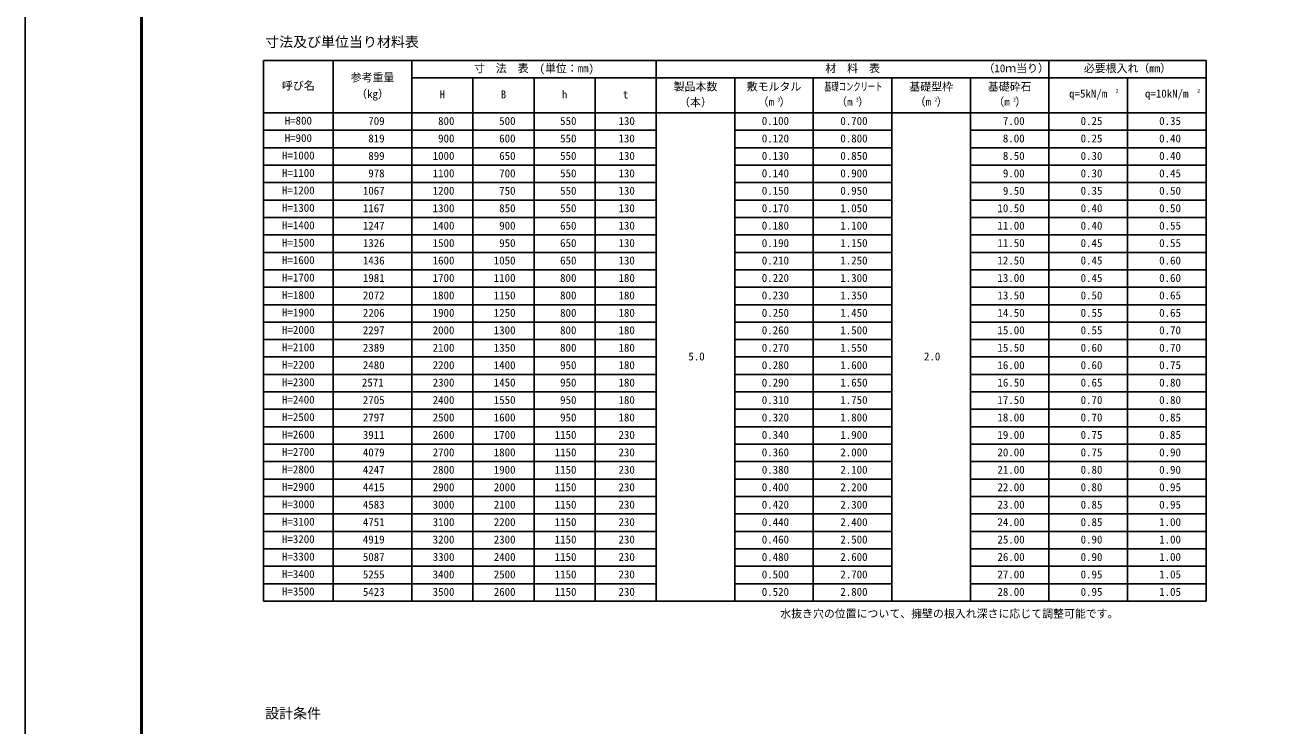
# Model space of a CAD drawing. Units: millimetres, scale not verified. Extents: x -67200 to 67200, y -23760 to 23760.
# Drawn here: x -67200 to -49816, y -11258 to -1618 of the extents above; entities that cross this region are included whole.
import ezdxf
from ezdxf.enums import TextEntityAlignment as Align

# ---------------------------------------------------------------- set-up
doc = ezdxf.new("R2010")
doc.units = ezdxf.units.MM
doc.header["$LTSCALE"] = 80
for name, color, linetype, lineweight in [('0-2_Defpoints', 5, 'Continuous', 25), ('0-4_HYO', 3, 'Continuous', 25), ('0-5_HYO2', 4, 'Continuous', 25), ('0-8_TXT', 7, 'Continuous', 25), ('0-9_WAKU', 3, 'Continuous', 25)]:
    doc.layers.add(name, color=color, linetype=linetype, lineweight=lineweight)
doc.styles.add('ＭＳ ゴシック', font='')
doc.styles.get('ＭＳ ゴシック').set_extended_font_data('MS Gothic')

msp = doc.modelspace()

# ---------------------------------------------------------------- linework, layer by layer
at = {"layer": '0-2_Defpoints'}
msp.add_lwpolyline([(-67200, -23760), (0, -23760), (0, 23760), (-67200, 23760)], close=True, dxfattribs=at)
at = {"layer": '0-4_HYO'}
for p, q in [((-63925.69, -2103.74), (-50965.69, -2103.74)), ((-63925.69, -2103.74), (-63925.69, -9543.74)), ((-62965.69, -2103.74), (-62965.69, -9543.74)), ((-61885.69, -2103.74), (-61885.69, -9543.74)), ((-58525.69, -2103.74), (-58525.69, -9543.74)), ((-53125.69, -2103.74), (-53125.69, -9543.74)), ((-50965.69, -2103.74), (-50965.69, -9543.74)), ((-61885.69, -2343.74), (-50965.69, -2343.74)), ((-61045.69, -2343.74), (-61045.69, -9543.74)), ((-60205.69, -2343.74), (-60205.69, -9543.74)), ((-59365.69, -2343.74), (-59365.69, -9543.74)), ((-57445.69, -2343.74), (-57445.69, -9543.74)), ((-56365.69, -2343.74), (-56365.69, -9543.74)), ((-55285.69, -2343.74), (-55285.69, -9543.74)), ((-54205.69, -2343.74), (-54205.69, -9543.74)), ((-52045.69, -2343.74), (-52045.69, -9543.74)), ((-63925.69, -2823.74), (-50965.69, -2823.74)), ((-63925.69, -7143.74), (-58525.69, -7143.74)), ((-57445.69, -7143.74), (-55285.69, -7143.74)), ((-54205.69, -7143.74), (-50965.69, -7143.74)), ((-63925.69, -9543.74), (-50965.69, -9543.74))]:
    msp.add_line(p, q, dxfattribs=at)
at = {"layer": '0-5_HYO2'}
for p, q in [((-63925.69, -3063.74), (-58525.69, -3063.74)), ((-57445.69, -3063.74), (-55285.69, -3063.74)), ((-54205.69, -3063.74), (-50965.69, -3063.74)), ((-63925.69, -3303.74), (-58525.69, -3303.74)), ((-57445.69, -3303.74), (-55285.69, -3303.74)), ((-54205.69, -3303.74), (-50965.69, -3303.74)), ((-63925.69, -3543.74), (-58525.69, -3543.74)), ((-57445.69, -3543.74), (-55285.69, -3543.74)), ((-54205.69, -3543.74), (-50965.69, -3543.74)), ((-63925.69, -3783.74), (-58525.69, -3783.74)), ((-57445.69, -3783.74), (-55285.69, -3783.74)), ((-54205.69, -3783.74), (-50965.69, -3783.74)), ((-63925.69, -4023.74), (-58525.69, -4023.74)), ((-57445.69, -4023.74), (-55285.69, -4023.74)), ((-54205.69, -4023.74), (-50965.69, -4023.74)), ((-63925.69, -4263.74), (-58525.69, -4263.74)), ((-57445.69, -4263.74), (-55285.69, -4263.74)), ((-54205.69, -4263.74), (-50965.69, -4263.74)), ((-63925.69, -4503.74), (-58525.69, -4503.74)), ((-57445.69, -4503.74), (-55285.69, -4503.74)), ((-54205.69, -4503.74), (-50965.69, -4503.74)), ((-63925.69, -4743.74), (-58525.69, -4743.74)), ((-57445.69, -4743.74), (-55285.69, -4743.74)), ((-54205.69, -4743.74), (-50965.69, -4743.74)), ((-63925.69, -4983.74), (-58525.69, -4983.74)), ((-57445.69, -4983.74), (-55285.69, -4983.74)), ((-54205.69, -4983.74), (-50965.69, -4983.74)), ((-63925.69, -5223.74), (-58525.69, -5223.74)), ((-57445.69, -5223.74), (-55285.69, -5223.74)), ((-54205.69, -5223.74), (-50965.69, -5223.74)), ((-63925.69, -5463.74), (-58525.69, -5463.74)), ((-57445.69, -5463.74), (-55285.69, -5463.74)), ((-54205.69, -5463.74), (-50965.69, -5463.74)), ((-63925.69, -5703.74), (-58525.69, -5703.74)), ((-57445.69, -5703.74), (-55285.69, -5703.74)), ((-54205.69, -5703.74), (-50965.69, -5703.74)), ((-63925.69, -5943.74), (-58525.69, -5943.74)), ((-57445.69, -5943.74), (-55285.69, -5943.74)), ((-54205.69, -5943.74), (-50965.69, -5943.74)), ((-63925.69, -6183.74), (-58525.69, -6183.74)), ((-57445.69, -6183.74), (-55285.69, -6183.74)), ((-54205.69, -6183.74), (-50965.69, -6183.74)), ((-63925.69, -6423.74), (-58525.69, -6423.74)), ((-57445.69, -6423.74), (-55285.69, -6423.74)), ((-54205.69, -6423.74), (-50965.69, -6423.74)), ((-63925.69, -6663.74), (-58525.69, -6663.74)), ((-57445.69, -6663.74), (-55285.69, -6663.74)), ((-54205.69, -6663.74), (-50965.69, -6663.74)), ((-63925.69, -6903.74), (-58525.69, -6903.74)), ((-57445.69, -6903.74), (-55285.69, -6903.74)), ((-54205.69, -6903.74), (-50965.69, -6903.74)), ((-63925.69, -7383.74), (-58525.69, -7383.74)), ((-57445.69, -7383.74), (-55285.69, -7383.74)), ((-54205.69, -7383.74), (-50965.69, -7383.74)), ((-63925.69, -7623.74), (-58525.69, -7623.74)), ((-57445.69, -7623.74), (-55285.69, -7623.74)), ((-54205.69, -7623.74), (-50965.69, -7623.74)), ((-63925.69, -7863.74), (-58525.69, -7863.74)), ((-57445.69, -7863.74), (-55285.69, -7863.74)), ((-54205.69, -7863.74), (-50965.69, -7863.74)), ((-63925.69, -8103.74), (-58525.69, -8103.74)), ((-57445.69, -8103.74), (-55285.69, -8103.74)), ((-54205.69, -8103.74), (-50965.69, -8103.74)), ((-63925.69, -8343.74), (-58525.69, -8343.74)), ((-57445.69, -8343.74), (-55285.69, -8343.74)), ((-54205.69, -8343.74), (-50965.69, -8343.74)), ((-63925.69, -8583.74), (-58525.69, -8583.74)), ((-57445.69, -8583.74), (-55285.69, -8583.74)), ((-54205.69, -8583.74), (-50965.69, -8583.74)), ((-63925.69, -8823.74), (-58525.69, -8823.74)), ((-57445.69, -8823.74), (-55285.69, -8823.74)), ((-54205.69, -8823.74), (-50965.69, -8823.74)), ((-63925.69, -9063.74), (-58525.69, -9063.74)), ((-57445.69, -9063.74), (-55285.69, -9063.74)), ((-54205.69, -9063.74), (-50965.69, -9063.74)), ((-63925.69, -9303.74), (-58525.69, -9303.74)), ((-57445.69, -9303.74), (-55285.69, -9303.74)), ((-54205.69, -9303.74), (-50965.69, -9303.74))]:
    msp.add_line(p, q, dxfattribs=at)
at = {"layer": '0-9_WAKU', "lineweight": 50}
msp.add_lwpolyline([(-65600, -22160), (-1600, -22160), (-1600, 22160), (-65600, 22160)], close=True, dxfattribs=at)

# ---------------------------------------------------------------- texts
at = {"layer": '0-8_TXT', "style": 'ＭＳ ゴシック'}
for s, height, p in [('寸法及び単位当り材料表', 140.8, (-63901.69, -1959.74)), ('寸\u3000法\u3000表\u3000(単位：㎜)', 110, (-61030.69, -2298.74)), ('材\u3000料\u3000表', 110, (-56200.69, -2298.74)), ('（', 110, (-54025.69, -2298.74)), ('1', 110, (-53875.69, -2298.74)), ('0', 110, (-53800.69, -2298.74)), ('ｍ', 110, (-53725.69, -2298.74)), ('当', 110, (-53575.69, -2298.74)), ('り', 110, (-53425.69, -2298.74)), ('）', 110, (-53275.69, -2298.74)), ('必要根入れ（mm）', 110, (-52645.69, -2298.74)), ('呼び名', 110, (-63670.69, -2538.74)), ('参考重量', 110, (-62725.69, -2424.74)), ('製品本数', 110, (-58285.69, -2550.74)), ('敷モルタル', 110, (-57280.69, -2550.74)), ('基礎型枠', 110, (-55045.69, -2550.74)), ('基礎砕石', 110, (-53965.69, -2550.74)), ('（kg）', 110, (-62650.69, -2652.74)), ('H', 110, (-61503.19, -2658.74)), ('B', 110, (-60663.19, -2658.74)), ('h', 110, (-59823.19, -2658.74)), ('t', 110, (-58983.19, -2658.74)), ('（本）', 110, (-58210.69, -2766.74)), ('（m ）', 110, (-57130.69, -2760.14)), ('（m ）', 110, (-56050.69, -2760.14)), ('（m ）', 110, (-54970.69, -2760.14)), ('（m ）', 110, (-53890.69, -2760.14)), ('q=5kN/m', 110, (-52848.19, -2646.74)), ('2', 52.79, (-52208.98, -2563.42)), ('q=10kN/m', 110, (-51805.69, -2646.74)), ('2', 52.79, (-51087.33, -2563.42)), ('3', 52.79, (-56861.45, -2683.42)), ('3', 52.79, (-55781.45, -2683.42)), ('2', 52.79, (-54701.45, -2683.42)), ('2', 52.79, (-53621.45, -2683.42)), ('H=800', 110, (-63633.19, -3018.74)), (' 709', 110, (-62558.96, -3024.08)), (' 800', 110, (-61598.96, -3024.08)), (' 500', 110, (-60758.96, -3024.08)), (' 550', 110, (-59921.49, -3023.7)), ('130', 110, (-59043.99, -3023.7)), ('0.100', 110, (-57073.93, -3023.7)), ('0.700', 110, (-55993.93, -3023.7)), (' 7.00', 110, (-53833.93, -3024.08)), ('0.25', 110, (-52690.16, -3023.7)), ('0.35', 110, (-51610.16, -3023.7)), ('H=900', 110, (-63633.19, -3258.74)), (' 819', 110, (-62558.96, -3264.08)), (' 900', 110, (-61598.96, -3264.08)), (' 600', 110, (-60758.96, -3264.08)), (' 550', 110, (-59921.49, -3263.7)), ('130', 110, (-59043.99, -3263.7)), ('0.120', 110, (-57073.93, -3263.7)), ('0.800', 110, (-55993.93, -3263.7)), (' 8.00', 110, (-53833.93, -3264.08)), ('0.25', 110, (-52690.16, -3263.7)), ('0.40', 110, (-51610.16, -3263.7)), ('H=1000', 110, (-63670.69, -3498.74)), (' 899', 110, (-62558.96, -3504.08)), ('1000', 110, (-61598.96, -3503.7)), (' 650', 110, (-60758.96, -3504.08)), (' 550', 110, (-59921.49, -3503.7)), ('130', 110, (-59043.99, -3503.7)), ('0.130', 110, (-57073.93, -3503.7)), ('0.850', 110, (-55993.93, -3503.7)), (' 8.50', 110, (-53833.93, -3504.08)), ('0.30', 110, (-52690.16, -3503.7)), ('0.40', 110, (-51610.16, -3503.7)), ('H=1100', 110, (-63670.69, -3738.74)), (' 978', 110, (-62558.96, -3744.08)), ('1100', 110, (-61598.96, -3743.7)), (' 700', 110, (-60758.96, -3744.08)), (' 550', 110, (-59921.49, -3743.7)), ('130', 110, (-59043.99, -3743.7)), ('0.140', 110, (-57073.93, -3743.7)), ('0.900', 110, (-55993.93, -3743.7)), (' 9.00', 110, (-53833.93, -3744.08)), ('0.30', 110, (-52690.16, -3743.7)), ('0.45', 110, (-51610.16, -3743.7)), ('H=1200', 110, (-63670.69, -3978.74)), ('1067', 110, (-62558.96, -3983.7)), ('1200', 110, (-61598.96, -3983.7)), (' 750', 110, (-60758.96, -3984.08)), (' 550', 110, (-59921.49, -3983.7)), ('130', 110, (-59043.99, -3983.7)), ('0.150', 110, (-57073.93, -3983.7)), ('0.950', 110, (-55993.93, -3983.7)), (' 9.50', 110, (-53833.93, -3984.08)), ('0.35', 110, (-52690.16, -3983.7)), ('0.50', 110, (-51610.16, -3983.7)), ('H=1300', 110, (-63670.69, -4218.74)), ('1167', 110, (-62558.96, -4223.7)), ('1300', 110, (-61598.96, -4223.7)), (' 850', 110, (-60758.96, -4224.08)), (' 550', 110, (-59921.49, -4223.7)), ('130', 110, (-59043.99, -4223.7)), ('0.170', 110, (-57073.93, -4223.7)), ('1.050', 110, (-55993.93, -4223.7)), ('10.50', 110, (-53833.93, -4223.7)), ('0.40', 110, (-52690.16, -4223.7)), ('0.50', 110, (-51610.16, -4223.7)), ('H=1400', 110, (-63670.69, -4458.74)), ('1247', 110, (-62558.96, -4463.7)), ('1400', 110, (-61598.96, -4463.7)), (' 900', 110, (-60758.96, -4464.08)), (' 650', 110, (-59921.49, -4463.7)), ('130', 110, (-59043.99, -4463.7)), ('0.180', 110, (-57073.93, -4463.7)), ('1.100', 110, (-55993.93, -4463.7)), ('11.00', 110, (-53833.93, -4463.7)), ('0.40', 110, (-52690.16, -4463.7)), ('0.55', 110, (-51610.16, -4463.7)), ('H=1500', 110, (-63670.69, -4698.74)), ('1326', 110, (-62558.96, -4703.7)), ('1500', 110, (-61598.96, -4703.7)), (' 950', 110, (-60758.96, -4704.08)), (' 650', 110, (-59921.49, -4703.7)), ('130', 110, (-59043.99, -4703.7)), ('0.190', 110, (-57073.93, -4703.7)), ('1.150', 110, (-55993.93, -4703.7)), ('11.50', 110, (-53833.93, -4703.7)), ('0.45', 110, (-52690.16, -4703.7)), ('0.55', 110, (-51610.16, -4703.7)), ('H=1600', 110, (-63670.69, -4938.74)), ('1436', 110, (-62558.96, -4943.7)), ('1600', 110, (-61598.96, -4943.7)), ('1050', 110, (-60758.96, -4943.7)), (' 650', 110, (-59921.49, -4943.7)), ('130', 110, (-59043.99, -4943.7)), ('0.210', 110, (-57073.93, -4943.7)), ('1.250', 110, (-55993.93, -4943.7)), ('12.50', 110, (-53833.93, -4943.7)), ('0.45', 110, (-52690.16, -4943.7)), ('0.60', 110, (-51610.16, -4943.7)), ('H=1700', 110, (-63670.69, -5178.74)), ('1981', 110, (-62558.96, -5183.7)), ('1700', 110, (-61598.96, -5183.7)), ('1100', 110, (-60758.96, -5183.7)), (' 800', 110, (-59921.49, -5183.7)), ('180', 110, (-59043.99, -5183.7)), ('0.220', 110, (-57073.93, -5183.7)), ('1.300', 110, (-55993.93, -5183.7)), ('13.00', 110, (-53833.93, -5183.7)), ('0.45', 110, (-52690.16, -5183.7)), ('0.60', 110, (-51610.16, -5183.7)), ('H=1800', 110, (-63670.69, -5418.74)), ('2072', 110, (-62558.96, -5423.7)), ('1800', 110, (-61598.96, -5423.7)), ('1150', 110, (-60758.96, -5423.7)), (' 800', 110, (-59921.49, -5423.7)), ('180', 110, (-59043.99, -5423.7)), ('0.230', 110, (-57073.93, -5423.7)), ('1.350', 110, (-55993.93, -5423.7)), ('13.50', 110, (-53833.93, -5423.7)), ('0.50', 110, (-52690.16, -5423.7)), ('0.65', 110, (-51610.16, -5423.7)), ('H=1900', 110, (-63670.69, -5658.74)), ('2206', 110, (-62558.96, -5663.7)), ('1900', 110, (-61598.96, -5663.7)), ('1250', 110, (-60758.96, -5663.7)), (' 800', 110, (-59921.49, -5663.7)), ('180', 110, (-59043.99, -5663.7)), ('0.250', 110, (-57073.93, -5663.7)), ('1.450', 110, (-55993.93, -5663.7)), ('14.50', 110, (-53833.93, -5663.7)), ('0.55', 110, (-52690.16, -5663.7)), ('0.65', 110, (-51610.16, -5663.7)), ('H=2000', 110, (-63670.69, -5898.74)), ('2297', 110, (-62558.96, -5903.7)), ('2000', 110, (-61598.96, -5903.7)), ('1300', 110, (-60758.96, -5903.7)), (' 800', 110, (-59921.49, -5903.7)), ('180', 110, (-59043.99, -5903.7)), ('0.260', 110, (-57073.93, -5903.7)), ('1.500', 110, (-55993.93, -5903.7)), ('15.00', 110, (-53833.93, -5903.7)), ('0.55', 110, (-52690.16, -5903.7)), ('0.70', 110, (-51610.16, -5903.7)), ('H=2100', 110, (-63670.69, -6138.74)), ('2389', 110, (-62558.96, -6143.7)), ('2100', 110, (-61598.96, -6143.7)), ('1350', 110, (-60758.96, -6143.7)), (' 800', 110, (-59921.49, -6143.7)), ('180', 110, (-59043.99, -6143.7)), ('0.270', 110, (-57073.93, -6143.7)), ('1.550', 110, (-55993.93, -6143.7)), ('15.50', 110, (-53833.93, -6143.7)), ('0.60', 110, (-52690.16, -6143.7)), ('0.70', 110, (-51610.16, -6143.7)), ('H=2200', 110, (-63670.69, -6378.74)), ('2480', 110, (-62558.96, -6383.7)), ('2200', 110, (-61598.96, -6383.7)), ('1400', 110, (-60758.96, -6383.7)), (' 950', 110, (-59921.49, -6383.7)), ('180', 110, (-59043.99, -6383.7)), ('5.0', 110, (-58083.99, -6263.7)), ('0.280', 110, (-57073.93, -6383.7)), ('1.600', 110, (-55993.93, -6383.7)), ('2.0', 110, (-54843.99, -6263.7)), ('16.00', 110, (-53833.93, -6383.7)), ('0.60', 110, (-52690.16, -6383.7)), ('0.75', 110, (-51610.16, -6383.7)), ('H=2300', 110, (-63670.69, -6618.74)), ('2571', 110, (-62572.47, -6623.7)), ('2300', 110, (-61598.96, -6623.7)), ('1450', 110, (-60758.96, -6623.7)), (' 950', 110, (-59921.49, -6623.7)), ('180', 110, (-59043.99, -6623.7)), ('0.290', 110, (-57073.93, -6623.7)), ('1.650', 110, (-55993.93, -6623.7)), ('16.50', 110, (-53833.93, -6623.7)), ('0.65', 110, (-52690.16, -6623.7)), ('0.80', 110, (-51610.16, -6623.7)), ('H=2400', 110, (-63670.69, -6858.74)), ('2705', 110, (-62558.96, -6863.7)), ('2400', 110, (-61598.96, -6863.7)), ('1550', 110, (-60758.96, -6863.7)), (' 950', 110, (-59921.49, -6863.7)), ('180', 110, (-59043.99, -6863.7)), ('0.310', 110, (-57073.93, -6863.7)), ('1.750', 110, (-55993.93, -6863.7)), ('17.50', 110, (-53833.93, -6863.7)), ('0.70', 110, (-52690.16, -6863.7)), ('0.80', 110, (-51610.16, -6863.7)), ('H=2500', 110, (-63670.69, -7098.74)), ('2797', 110, (-62558.96, -7103.7)), ('2500', 110, (-61598.96, -7103.7)), ('1600', 110, (-60758.96, -7103.7)), (' 950', 110, (-59921.49, -7103.7)), ('180', 110, (-59043.99, -7103.7)), ('0.320', 110, (-57073.93, -7103.7)), ('1.800', 110, (-55993.93, -7103.7)), ('18.00', 110, (-53833.93, -7103.7)), ('0.70', 110, (-52690.16, -7103.7)), ('0.85', 110, (-51610.16, -7103.7)), ('H=2600', 110, (-63670.69, -7338.74)), ('3911', 110, (-62558.96, -7343.7)), ('2600', 110, (-61598.96, -7343.7)), ('1700', 110, (-60758.96, -7343.7)), ('1150', 110, (-59921.49, -7343.7)), ('230', 110, (-59043.99, -7343.7)), ('0.340', 110, (-57073.93, -7343.7)), ('1.900', 110, (-55993.93, -7343.7)), ('19.00', 110, (-53833.93, -7343.7)), ('0.75', 110, (-52690.16, -7343.7)), ('0.85', 110, (-51610.16, -7343.7)), ('H=2700', 110, (-63670.69, -7578.74)), ('4079', 110, (-62558.96, -7583.7)), ('2700', 110, (-61598.96, -7583.7)), ('1800', 110, (-60758.96, -7583.7)), ('1150', 110, (-59921.49, -7583.7)), ('230', 110, (-59043.99, -7583.7)), ('0.360', 110, (-57073.93, -7583.7)), ('2.000', 110, (-55993.93, -7583.7)), ('20.00', 110, (-53833.93, -7583.7)), ('0.75', 110, (-52690.16, -7583.7)), ('0.90', 110, (-51610.16, -7583.7)), ('H=2800', 110, (-63670.69, -7818.74)), ('4247', 110, (-62558.96, -7823.7)), ('2800', 110, (-61598.96, -7823.7)), ('1900', 110, (-60758.96, -7823.7)), ('1150', 110, (-59921.49, -7823.7)), ('230', 110, (-59043.99, -7823.7)), ('0.380', 110, (-57073.93, -7823.7)), ('2.100', 110, (-55993.93, -7823.7)), ('21.00', 110, (-53833.93, -7823.7)), ('0.80', 110, (-52690.16, -7823.7)), ('0.90', 110, (-51610.16, -7823.7)), ('H=2900', 110, (-63670.69, -8058.74)), ('4415', 110, (-62558.96, -8063.7)), ('2900', 110, (-61598.96, -8063.7)), ('2000', 110, (-60758.96, -8063.7)), ('1150', 110, (-59921.49, -8063.7)), ('230', 110, (-59043.99, -8063.7)), ('0.400', 110, (-57073.93, -8063.7)), ('2.200', 110, (-55993.93, -8063.7)), ('22.00', 110, (-53833.93, -8063.7)), ('0.80', 110, (-52690.16, -8063.7)), ('0.95', 110, (-51610.16, -8063.7)), ('H=3000', 110, (-63670.69, -8298.74)), ('4583', 110, (-62558.96, -8303.7)), ('3000', 110, (-61598.96, -8303.7)), ('2100', 110, (-60758.96, -8303.7)), ('1150', 110, (-59921.49, -8303.7)), ('230', 110, (-59043.99, -8303.7)), ('0.420', 110, (-57073.93, -8303.7)), ('2.300', 110, (-55993.93, -8303.7)), ('23.00', 110, (-53833.93, -8303.7)), ('0.85', 110, (-52690.16, -8303.7)), ('0.95', 110, (-51610.16, -8303.7)), ('H=3100', 110, (-63670.69, -8538.74)), ('4751', 110, (-62558.96, -8543.7)), ('3100', 110, (-61598.96, -8543.7)), ('2200', 110, (-60758.96, -8543.7)), ('1150', 110, (-59921.49, -8543.7)), ('230', 110, (-59043.99, -8543.7)), ('0.440', 110, (-57073.93, -8543.7)), ('2.400', 110, (-55993.93, -8543.7)), ('24.00', 110, (-53833.93, -8543.7)), ('0.85', 110, (-52690.16, -8543.7)), ('1.00', 110, (-51610.16, -8543.7)), ('H=3200', 110, (-63670.69, -8778.74)), ('4919', 110, (-62558.96, -8783.7)), ('3200', 110, (-61598.96, -8783.7)), ('2300', 110, (-60758.96, -8783.7)), ('1150', 110, (-59921.49, -8783.7)), ('230', 110, (-59043.99, -8783.7)), ('0.460', 110, (-57073.93, -8783.7)), ('2.500', 110, (-55993.93, -8783.7)), ('25.00', 110, (-53833.93, -8783.7)), ('0.90', 110, (-52690.16, -8783.7)), ('1.00', 110, (-51610.16, -8783.7)), ('H=3300', 110, (-63670.69, -9018.74)), ('5087', 110, (-62558.96, -9023.7)), ('3300', 110, (-61598.96, -9023.7)), ('2400', 110, (-60758.96, -9023.7)), ('1150', 110, (-59921.49, -9023.7)), ('230', 110, (-59043.99, -9023.7)), ('0.480', 110, (-57073.93, -9023.7)), ('2.600', 110, (-55993.93, -9023.7)), ('26.00', 110, (-53833.93, -9023.7)), ('0.90', 110, (-52690.16, -9023.7)), ('1.00', 110, (-51610.16, -9023.7)), ('H=3400', 110, (-63670.69, -9258.74)), ('5255', 110, (-62558.96, -9263.7)), ('3400', 110, (-61598.96, -9263.7)), ('2500', 110, (-60758.96, -9263.7)), ('1150', 110, (-59921.49, -9263.7)), ('230', 110, (-59043.99, -9263.7)), ('0.500', 110, (-57073.93, -9263.7)), ('2.700', 110, (-55993.93, -9263.7)), ('27.00', 110, (-53833.93, -9263.7)), ('0.95', 110, (-52690.16, -9263.7)), ('1.05', 110, (-51610.16, -9263.7)), ('H=3500', 110, (-63670.69, -9498.74)), ('5423', 110, (-62558.96, -9503.7)), ('3500', 110, (-61598.96, -9503.7)), ('2600', 110, (-60758.96, -9503.7)), ('1150', 110, (-59921.49, -9503.7)), ('230', 110, (-59043.99, -9503.7)), ('0.520', 110, (-57073.93, -9503.7)), ('2.800', 110, (-55993.93, -9503.7)), ('28.00', 110, (-53833.93, -9503.7)), ('0.95', 110, (-52690.16, -9503.7)), ('1.05', 110, (-51610.16, -9503.7)), ('水抜き穴の位置について、擁壁の根入れ深さに応じて調整可能です。', 110, (-56820.63, -9803.7)), ('設計条件', 140.8, (-63901.69, -11199.74))]:
    msp.add_text(s, height=height, dxfattribs=at).set_placement(p, align=Align.BOTTOM_LEFT)
at = {"layer": '0-8_TXT', "style": 'ＭＳ ゴシック', "width": 0.65}
msp.add_text('基礎コンクリート', height=110, dxfattribs=at).set_placement((-56215.69, -2550.74), align=Align.BOTTOM_LEFT)

doc.saveas('drawing.dxf')
